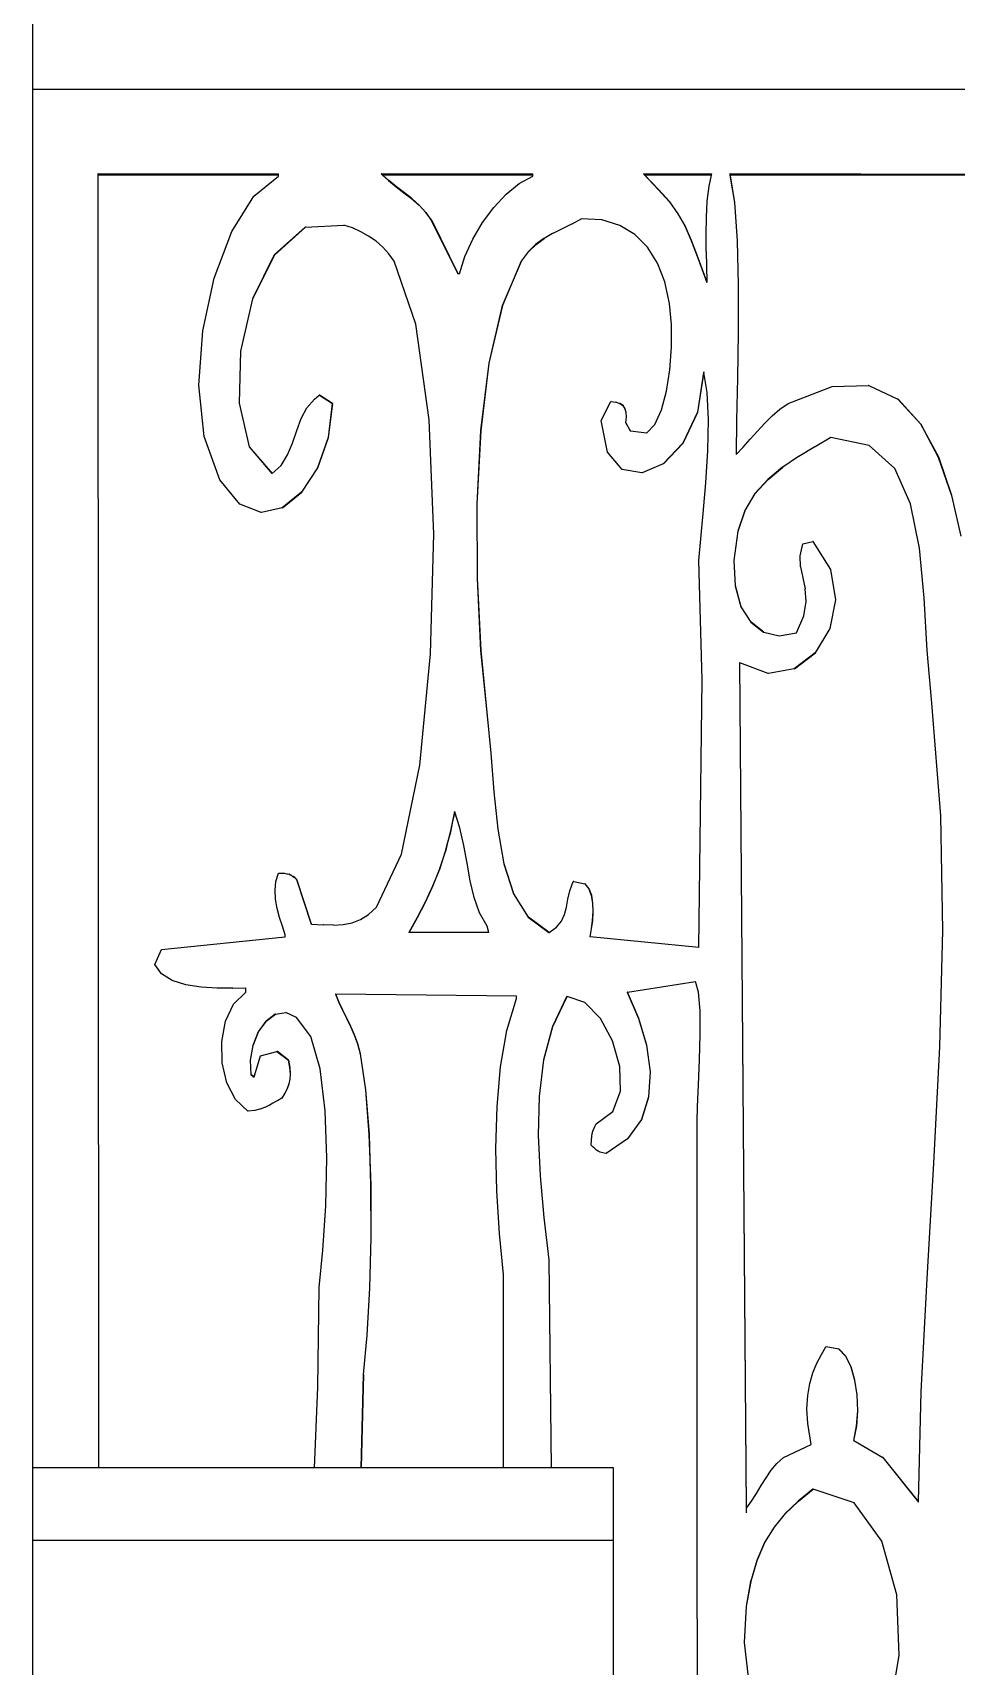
# Model space of a CAD drawing. Header units: inches. Extents: x 3672 to 10975, y -27382 to -746.
# Drawn here: x 4381.78 to 4388.15, y -26985.46 to -26974.21 of the extents above; entities that cross this region are included whole.
import ezdxf

# ---------------------------------------------------------------- set-up
doc = ezdxf.new("R2010")
doc.units = ezdxf.units.IN
doc.header["$LTSCALE"] = 17
doc.header["$MEASUREMENT"] = 0
doc.layers.add('25 BOT BAR', color=12, linetype='Continuous', lineweight=25)

msp = doc.modelspace()

# ---------------------------------------------------------------- linework, layer by layer
for p, q in [((4381.784, -26998.596), (4381.784, -26974.596)), ((4381.784, -26974.596), (4397.266, -26974.596)), ((4382.234, -26975.181), (4382.232, -26975.181)), ((4382.232, -26975.181), (4382.232, -26975.189)), ((4382.234, -26975.189), (4382.232, -26975.189)), ((4382.232, -26975.189), (4382.238, -26984.096)), ((4382.234, -26975.181), (4383.478, -26975.181)), ((4382.234, -26975.189), (4382.234, -26975.181)), ((4383.478, -26975.189), (4382.234, -26975.189)), ((4382.24, -26984.096), (4382.234, -26975.189)), ((4383.306, -26975.333), (4383.478, -26975.196)), ((4383.478, -26975.189), (4383.478, -26975.181)), ((4383.478, -26975.196), (4383.478, -26975.189)), ((4384.185, -26975.181), (4384.193, -26975.189)), ((4384.187, -26975.181), (4384.185, -26975.181)), ((4384.195, -26975.189), (4384.187, -26975.181)), ((4384.187, -26975.181), (4385.228, -26975.181)), ((4384.195, -26975.189), (4384.193, -26975.189)), ((4384.193, -26975.189), (4384.235, -26975.227)), ((4384.237, -26975.227), (4384.195, -26975.189)), ((4385.228, -26975.189), (4384.195, -26975.189)), ((4384.235, -26975.227), (4384.288, -26975.269)), ((4384.237, -26975.227), (4384.235, -26975.227)), ((4384.29, -26975.269), (4384.237, -26975.227)), ((4385.046, -26975.32), (4385.136, -26975.247)), ((4385.136, -26975.247), (4385.228, -26975.196)), ((4385.228, -26975.189), (4385.228, -26975.181)), ((4385.228, -26975.196), (4385.228, -26975.189)), ((4385.991, -26975.181), (4386.093, -26975.287)), ((4385.993, -26975.181), (4385.991, -26975.181)), ((4386, -26975.189), (4385.993, -26975.181)), ((4385.993, -26975.181), (4386.462, -26975.181)), ((4386.46, -26975.189), (4386, -26975.189)), ((4386.095, -26975.287), (4386, -26975.189)), ((4386.443, -26975.266), (4386.46, -26975.189)), ((4386.46, -26975.189), (4386.462, -26975.181)), ((4386.586, -26975.181), (4386.619, -26975.378)), ((4386.588, -26975.181), (4386.586, -26975.181)), ((4386.589, -26975.189), (4386.588, -26975.181)), ((4391.043, -26975.189), (4386.588, -26975.181)), ((4391.043, -26975.189), (4386.589, -26975.189)), ((4386.621, -26975.378), (4386.589, -26975.189)), ((4383.155, -26975.578), (4383.306, -26975.333)), ((4384.288, -26975.269), (4384.341, -26975.31)), ((4384.29, -26975.269), (4384.288, -26975.269)), ((4384.344, -26975.31), (4384.29, -26975.269)), ((4384.341, -26975.31), (4384.394, -26975.351)), ((4384.344, -26975.31), (4384.341, -26975.31)), ((4384.396, -26975.351), (4384.344, -26975.31)), ((4384.394, -26975.351), (4384.445, -26975.396)), ((4384.396, -26975.351), (4384.394, -26975.351)), ((4384.447, -26975.396), (4384.396, -26975.351)), ((4384.961, -26975.411), (4385.046, -26975.32)), ((4386.093, -26975.287), (4386.17, -26975.374)), ((4386.095, -26975.287), (4386.093, -26975.287)), ((4386.172, -26975.374), (4386.095, -26975.287)), ((4386.425, -26975.48), (4386.431, -26975.368)), ((4386.431, -26975.368), (4386.443, -26975.266)), ((4384.445, -26975.396), (4384.491, -26975.446)), ((4384.447, -26975.396), (4384.445, -26975.396)), ((4384.493, -26975.446), (4384.447, -26975.396)), ((4384.491, -26975.446), (4384.532, -26975.503)), ((4384.493, -26975.446), (4384.491, -26975.446)), ((4384.535, -26975.503), (4384.493, -26975.446)), ((4384.883, -26975.516), (4384.961, -26975.411)), ((4386.17, -26975.374), (4386.228, -26975.455)), ((4386.172, -26975.374), (4386.17, -26975.374)), ((4386.23, -26975.455), (4386.172, -26975.374)), ((4386.228, -26975.455), (4386.276, -26975.539)), ((4386.23, -26975.455), (4386.228, -26975.455)), ((4386.278, -26975.539), (4386.23, -26975.455)), ((4386.423, -26975.598), (4386.425, -26975.48)), ((4386.619, -26975.378), (4386.637, -26975.641)), ((4386.621, -26975.378), (4386.619, -26975.378)), ((4386.639, -26975.641), (4386.621, -26975.378)), ((4383.034, -26975.898), (4383.155, -26975.578)), ((4383.66, -26975.548), (4383.448, -26975.737)), ((4383.451, -26975.737), (4383.662, -26975.548)), ((4383.662, -26975.548), (4383.66, -26975.548)), ((4383.662, -26975.548), (4383.926, -26975.533)), ((4383.986, -26975.553), (4383.926, -26975.533)), ((4384.044, -26975.579), (4383.986, -26975.553)), ((4384.098, -26975.609), (4384.044, -26975.579)), ((4384.532, -26975.503), (4384.712, -26975.869)), ((4384.535, -26975.503), (4384.532, -26975.503)), ((4384.714, -26975.869), (4384.535, -26975.503)), ((4384.816, -26975.629), (4384.883, -26975.516)), ((4385.365, -26975.592), (4385.307, -26975.626)), ((4385.367, -26975.592), (4385.365, -26975.592)), ((4385.495, -26975.527), (4385.367, -26975.592)), ((4385.497, -26975.527), (4385.495, -26975.527)), ((4385.565, -26975.489), (4385.497, -26975.527)), ((4385.705, -26975.498), (4385.565, -26975.489)), ((4385.828, -26975.535), (4385.705, -26975.498)), ((4385.932, -26975.598), (4385.828, -26975.535)), ((4386.276, -26975.539), (4386.32, -26975.639)), ((4386.278, -26975.539), (4386.276, -26975.539)), ((4386.322, -26975.639), (4386.278, -26975.539)), ((4384.149, -26975.644), (4384.098, -26975.609)), ((4384.196, -26975.685), (4384.149, -26975.644)), ((4384.238, -26975.73), (4384.196, -26975.685)), ((4384.761, -26975.749), (4384.816, -26975.629)), ((4385.248, -26975.666), (4385.197, -26975.717)), ((4385.199, -26975.717), (4385.251, -26975.666)), ((4385.305, -26975.626), (4385.248, -26975.666)), ((4385.251, -26975.666), (4385.248, -26975.666)), ((4385.251, -26975.666), (4385.307, -26975.626)), ((4385.307, -26975.626), (4385.305, -26975.626)), ((4386.019, -26975.685), (4385.932, -26975.598)), ((4386.087, -26975.795), (4386.019, -26975.685)), ((4386.32, -26975.639), (4386.368, -26975.765)), ((4386.322, -26975.639), (4386.32, -26975.639)), ((4386.371, -26975.765), (4386.322, -26975.639)), ((4386.424, -26975.715), (4386.423, -26975.598)), ((4386.637, -26975.641), (4386.644, -26975.946)), ((4386.639, -26975.641), (4386.637, -26975.641)), ((4386.647, -26975.946), (4386.639, -26975.641)), ((4383.448, -26975.737), (4383.298, -26976.04)), ((4383.3, -26976.04), (4383.451, -26975.737)), ((4383.451, -26975.737), (4383.448, -26975.737)), ((4384.274, -26975.781), (4384.238, -26975.73)), ((4384.423, -26976.215), (4384.274, -26975.781)), ((4384.723, -26975.869), (4384.761, -26975.749)), ((4385.149, -26975.781), (4385.019, -26976.086)), ((4385.021, -26976.086), (4385.152, -26975.781)), ((4385.197, -26975.717), (4385.149, -26975.781)), ((4385.152, -26975.781), (4385.149, -26975.781)), ((4385.152, -26975.781), (4385.199, -26975.717)), ((4385.199, -26975.717), (4385.197, -26975.717)), ((4386.138, -26975.925), (4386.087, -26975.795)), ((4386.368, -26975.765), (4386.428, -26975.928)), ((4386.371, -26975.765), (4386.368, -26975.765)), ((4386.428, -26975.922), (4386.371, -26975.765)), ((4386.424, -26975.715), (4386.428, -26975.922)), ((4382.955, -26976.262), (4383.034, -26975.898)), ((4384.714, -26975.869), (4384.712, -26975.869)), ((4384.723, -26975.869), (4384.714, -26975.869)), ((4386.17, -26976.074), (4386.138, -26975.925)), ((4386.428, -26975.928), (4386.428, -26975.922)), ((4383.298, -26976.04), (4383.215, -26976.401)), ((4383.217, -26976.401), (4383.3, -26976.04)), ((4383.3, -26976.04), (4383.298, -26976.04)), ((4386.644, -26975.946), (4386.644, -26976.27)), ((4386.647, -26975.946), (4386.644, -26975.946)), ((4386.646, -26976.27), (4386.647, -26975.946)), ((4385.019, -26976.086), (4384.927, -26976.484)), ((4384.929, -26976.484), (4385.021, -26976.086)), ((4385.021, -26976.086), (4385.019, -26976.086)), ((4386.184, -26976.218), (4386.17, -26976.074)), ((4382.928, -26976.637), (4382.955, -26976.262)), ((4384.514, -26976.874), (4384.423, -26976.215)), ((4386.185, -26976.374), (4386.184, -26976.218)), ((4386.173, -26976.531), (4386.185, -26976.374)), ((4386.644, -26976.27), (4386.639, -26976.588)), ((4386.641, -26976.588), (4386.646, -26976.27)), ((4386.646, -26976.27), (4386.644, -26976.27)), ((4383.215, -26976.401), (4383.206, -26976.76)), ((4383.208, -26976.76), (4383.217, -26976.401)), ((4383.217, -26976.401), (4383.215, -26976.401)), ((4384.927, -26976.484), (4384.87, -26976.949)), ((4384.872, -26976.949), (4384.929, -26976.484)), ((4384.929, -26976.484), (4384.927, -26976.484)), ((4386.15, -26976.678), (4386.173, -26976.531)), ((4386.406, -26976.543), (4386.363, -26976.821)), ((4386.365, -26976.821), (4386.407, -26976.549)), ((4386.407, -26976.549), (4386.406, -26976.543)), ((4386.431, -26976.687), (4386.407, -26976.549)), ((4386.639, -26976.588), (4386.633, -26976.877)), ((4386.635, -26976.877), (4386.641, -26976.588)), ((4386.641, -26976.588), (4386.639, -26976.588)), ((4382.964, -26976.99), (4382.928, -26976.637)), ((4383.725, -26976.733), (4383.758, -26976.704)), ((4383.76, -26976.704), (4383.758, -26976.704)), ((4383.758, -26976.704), (4383.759, -26976.704)), ((4383.76, -26976.704), (4383.759, -26976.704)), ((4383.759, -26976.704), (4383.848, -26976.762)), ((4383.848, -26976.762), (4383.76, -26976.704)), ((4386.115, -26976.807), (4386.15, -26976.678)), ((4386.439, -26976.874), (4386.431, -26976.687)), ((4386.989, -26976.762), (4387.292, -26976.645)), ((4387.292, -26976.645), (4387.542, -26976.639)), ((4387.544, -26976.639), (4387.542, -26976.639)), ((4387.544, -26976.639), (4387.743, -26976.733)), ((4383.206, -26976.76), (4383.276, -26977.061)), ((4383.208, -26976.76), (4383.206, -26976.76)), ((4383.278, -26977.061), (4383.208, -26976.76)), ((4383.634, -26976.866), (4383.673, -26976.792)), ((4383.673, -26976.792), (4383.725, -26976.733)), ((4383.848, -26976.762), (4383.819, -26976.997)), ((4383.822, -26976.997), (4383.85, -26976.762)), ((4383.85, -26976.762), (4383.848, -26976.762)), ((4385.699, -26976.879), (4385.766, -26976.748)), ((4385.769, -26976.748), (4385.766, -26976.748)), ((4385.769, -26976.748), (4385.801, -26976.752)), ((4385.803, -26976.752), (4385.801, -26976.752)), ((4385.803, -26976.752), (4385.828, -26976.762)), ((4385.828, -26976.762), (4385.849, -26976.777)), ((4385.83, -26976.762), (4385.828, -26976.762)), ((4385.851, -26976.777), (4385.83, -26976.762)), ((4385.849, -26976.777), (4385.863, -26976.798)), ((4385.851, -26976.777), (4385.849, -26976.777)), ((4385.865, -26976.798), (4385.851, -26976.777)), ((4385.863, -26976.798), (4385.87, -26976.825)), ((4385.865, -26976.798), (4385.863, -26976.798)), ((4385.872, -26976.825), (4385.865, -26976.798)), ((4385.87, -26976.825), (4385.872, -26976.857)), ((4385.872, -26976.825), (4385.87, -26976.825)), ((4385.874, -26976.857), (4385.872, -26976.825)), ((4386.069, -26976.907), (4386.115, -26976.807)), ((4386.363, -26976.821), (4386.262, -26977.035)), ((4386.264, -26977.035), (4386.365, -26976.821)), ((4386.365, -26976.821), (4386.363, -26976.821)), ((4386.877, -26976.848), (4386.931, -26976.801)), ((4386.931, -26976.801), (4386.989, -26976.762)), ((4387.743, -26976.733), (4387.901, -26976.904)), ((4387.745, -26976.733), (4387.743, -26976.733)), ((4387.903, -26976.904), (4387.745, -26976.733)), ((4383.603, -26976.949), (4383.634, -26976.866)), ((4384.547, -26977.663), (4384.514, -26976.874)), ((4385.744, -26977.098), (4385.699, -26976.879)), ((4385.872, -26976.857), (4385.867, -26976.894)), ((4385.867, -26976.894), (4385.901, -26976.952)), ((4385.87, -26976.894), (4385.867, -26976.894)), ((4385.87, -26976.894), (4385.874, -26976.857)), ((4385.903, -26976.952), (4385.87, -26976.894)), ((4385.874, -26976.857), (4385.872, -26976.857)), ((4386.013, -26976.967), (4386.069, -26976.907)), ((4386.434, -26977.087), (4386.439, -26976.874)), ((4386.633, -26976.877), (4386.63, -26977.114)), ((4386.635, -26976.877), (4386.633, -26976.877)), ((4386.633, -26977.111), (4386.635, -26976.877)), ((4386.776, -26976.953), (4386.826, -26976.899)), ((4386.826, -26976.899), (4386.877, -26976.848)), ((4387.901, -26976.904), (4388.022, -26977.133)), ((4387.903, -26976.904), (4387.901, -26976.904)), ((4388.025, -26977.133), (4387.903, -26976.904)), ((4383.074, -26977.289), (4382.964, -26976.99)), ((4383.539, -26977.117), (4383.574, -26977.035)), ((4383.574, -26977.035), (4383.603, -26976.949)), ((4383.819, -26976.997), (4383.745, -26977.206)), ((4383.747, -26977.206), (4383.822, -26976.997)), ((4383.822, -26976.997), (4383.819, -26976.997)), ((4384.87, -26976.949), (4384.844, -26977.453)), ((4384.846, -26977.453), (4384.872, -26976.949)), ((4384.872, -26976.949), (4384.87, -26976.949)), ((4385.903, -26976.952), (4385.901, -26976.952)), ((4386.013, -26976.967), (4385.903, -26976.952)), ((4386.262, -26977.035), (4386.127, -26977.177)), ((4386.129, -26977.177), (4386.264, -26977.035)), ((4386.264, -26977.035), (4386.262, -26977.035)), ((4386.679, -26977.062), (4386.727, -26977.008)), ((4386.727, -26977.008), (4386.776, -26976.953)), ((4387.281, -26976.996), (4387.174, -26977.061)), ((4387.545, -26977.051), (4387.281, -26976.996)), ((4387.722, -26977.211), (4387.545, -26977.051)), ((4383.276, -26977.061), (4383.433, -26977.245)), ((4383.278, -26977.061), (4383.276, -26977.061)), ((4383.434, -26977.244), (4383.278, -26977.061)), ((4383.495, -26977.189), (4383.539, -26977.117)), ((4385.845, -26977.216), (4385.744, -26977.098)), ((4386.421, -26977.308), (4386.434, -26977.087)), ((4386.63, -26977.114), (4386.633, -26977.111)), ((4386.633, -26977.111), (4386.679, -26977.062)), ((4387.06, -26977.128), (4386.952, -26977.201)), ((4387.062, -26977.128), (4387.06, -26977.128)), ((4387.172, -26977.061), (4387.062, -26977.128)), ((4387.174, -26977.061), (4387.172, -26977.061)), ((4388.022, -26977.133), (4388.113, -26977.397)), ((4388.025, -26977.133), (4388.022, -26977.133)), ((4388.115, -26977.397), (4388.025, -26977.133)), ((4383.433, -26977.245), (4383.434, -26977.244)), ((4383.434, -26977.244), (4383.495, -26977.189)), ((4383.745, -26977.206), (4383.636, -26977.373)), ((4383.638, -26977.373), (4383.747, -26977.206)), ((4383.747, -26977.206), (4383.745, -26977.206)), ((4385.98, -26977.24), (4385.845, -26977.216)), ((4385.983, -26977.24), (4385.98, -26977.24)), ((4386.127, -26977.177), (4385.983, -26977.24)), ((4386.129, -26977.177), (4386.127, -26977.177)), ((4386.95, -26977.201), (4386.848, -26977.285)), ((4386.85, -26977.285), (4386.952, -26977.201)), ((4386.952, -26977.201), (4386.95, -26977.201)), ((4387.831, -26977.453), (4387.722, -26977.211)), ((4383.211, -26977.455), (4383.074, -26977.289)), ((4383.636, -26977.373), (4383.503, -26977.48)), ((4383.505, -26977.48), (4383.638, -26977.373)), ((4383.638, -26977.373), (4383.636, -26977.373)), ((4386.403, -26977.52), (4386.421, -26977.308)), ((4386.759, -26977.383), (4386.689, -26977.5)), ((4386.691, -26977.5), (4386.761, -26977.383)), ((4386.848, -26977.285), (4386.759, -26977.383)), ((4386.761, -26977.383), (4386.759, -26977.383)), ((4386.761, -26977.383), (4386.85, -26977.285)), ((4386.85, -26977.285), (4386.848, -26977.285)), ((4383.358, -26977.513), (4383.211, -26977.455)), ((4383.503, -26977.48), (4383.36, -26977.513)), ((4383.505, -26977.48), (4383.503, -26977.48)), ((4384.844, -26977.453), (4384.846, -26977.967)), ((4384.846, -26977.453), (4384.844, -26977.453)), ((4384.848, -26977.967), (4384.846, -26977.453)), ((4386.689, -26977.5), (4386.642, -26977.641)), ((4386.644, -26977.641), (4386.691, -26977.5)), ((4386.691, -26977.5), (4386.689, -26977.5)), ((4387.892, -26977.758), (4387.831, -26977.453)), ((4388.113, -26977.397), (4388.178, -26977.676)), ((4388.115, -26977.397), (4388.113, -26977.397)), ((4388.18, -26977.676), (4388.115, -26977.397)), ((4383.36, -26977.513), (4383.358, -26977.513)), ((4383.359, -26977.513), (4383.36, -26977.513)), ((4386.372, -26977.845), (4386.403, -26977.52)), ((4384.525, -26978.488), (4384.547, -26977.663)), ((4386.642, -26977.641), (4386.614, -26977.844)), ((4386.616, -26977.844), (4386.644, -26977.641)), ((4386.644, -26977.641), (4386.642, -26977.641)), ((4387.07, -26977.811), (4387.09, -26977.728)), ((4387.09, -26977.728), (4387.158, -26977.714)), ((4387.16, -26977.714), (4387.157, -26977.714)), ((4387.16, -26977.714), (4387.158, -26977.714)), ((4387.158, -26977.714), (4387.28, -26977.906)), ((4387.282, -26977.906), (4387.16, -26977.714)), ((4386.614, -26977.844), (4386.623, -26978.019)), ((4386.616, -26977.844), (4386.614, -26977.844)), ((4386.625, -26978.019), (4386.616, -26977.844)), ((4387.073, -26977.887), (4387.07, -26977.811)), ((4387.924, -26978.102), (4387.892, -26977.758)), ((4386.395, -26978.665), (4386.372, -26977.845)), ((4387.073, -26977.887), (4387.106, -26978.04)), ((4387.282, -26977.906), (4387.28, -26977.906)), ((4387.28, -26977.906), (4387.315, -26978.114)), ((4387.317, -26978.114), (4387.282, -26977.906)), ((4384.846, -26977.967), (4384.87, -26978.463)), ((4384.848, -26977.967), (4384.846, -26977.967)), ((4384.872, -26978.463), (4384.848, -26977.967)), ((4386.625, -26978.019), (4386.623, -26978.019)), ((4386.623, -26978.019), (4386.663, -26978.162)), ((4386.665, -26978.162), (4386.625, -26978.019)), ((4387.113, -26978.126), (4387.106, -26978.04)), ((4386.665, -26978.162), (4386.663, -26978.162)), ((4386.663, -26978.162), (4386.73, -26978.269)), ((4386.732, -26978.269), (4386.665, -26978.162)), ((4387.096, -26978.225), (4387.113, -26978.126)), ((4387.315, -26978.114), (4387.275, -26978.313)), ((4387.277, -26978.313), (4387.317, -26978.114)), ((4387.317, -26978.114), (4387.315, -26978.114)), ((4387.946, -26978.465), (4387.924, -26978.102)), ((4386.732, -26978.269), (4386.73, -26978.269)), ((4386.73, -26978.269), (4386.819, -26978.337)), ((4386.821, -26978.337), (4386.732, -26978.269)), ((4387.046, -26978.343), (4387.096, -26978.225)), ((4386.821, -26978.337), (4386.819, -26978.337)), ((4386.821, -26978.337), (4386.926, -26978.363)), ((4386.926, -26978.363), (4387.046, -26978.343)), ((4387.275, -26978.313), (4387.175, -26978.48)), ((4387.177, -26978.48), (4387.277, -26978.313)), ((4387.277, -26978.313), (4387.275, -26978.313)), ((4384.451, -26979.255), (4384.525, -26978.488)), ((4384.87, -26978.463), (4384.914, -26978.914)), ((4384.872, -26978.463), (4384.87, -26978.463)), ((4384.916, -26978.914), (4384.872, -26978.463)), ((4387.175, -26978.48), (4387.029, -26978.591)), ((4387.031, -26978.591), (4387.177, -26978.48)), ((4387.177, -26978.48), (4387.175, -26978.48)), ((4387.977, -26978.826), (4387.946, -26978.465)), ((4386.653, -26978.548), (4386.698, -26984.374)), ((4386.655, -26978.548), (4386.653, -26978.548)), ((4386.7, -26984.372), (4386.655, -26978.548)), ((4386.85, -26978.622), (4386.655, -26978.548)), ((4386.852, -26978.622), (4386.85, -26978.622)), ((4387.029, -26978.591), (4386.852, -26978.622)), ((4387.031, -26978.591), (4387.029, -26978.591)), ((4386.372, -26980.51), (4386.395, -26978.665)), ((4388.039, -26979.602), (4387.977, -26978.826)), ((4384.914, -26978.914), (4384.94, -26979.172)), ((4384.916, -26978.914), (4384.914, -26978.914)), ((4384.942, -26979.172), (4384.916, -26978.914)), ((4384.94, -26979.172), (4384.961, -26979.437)), ((4384.942, -26979.172), (4384.94, -26979.172)), ((4384.963, -26979.437), (4384.942, -26979.172)), ((4384.325, -26979.868), (4384.451, -26979.255)), ((4384.961, -26979.437), (4384.988, -26979.695)), ((4384.963, -26979.437), (4384.961, -26979.437)), ((4384.99, -26979.695), (4384.963, -26979.437)), ((4384.676, -26979.639), (4384.661, -26979.716)), ((4384.663, -26979.716), (4384.691, -26979.577)), ((4384.689, -26979.573), (4384.676, -26979.639)), ((4384.691, -26979.577), (4384.676, -26979.639)), ((4384.691, -26979.577), (4384.689, -26979.573)), ((4384.727, -26979.686), (4384.691, -26979.577)), ((4388.053, -26980.393), (4388.039, -26979.602)), ((4384.628, -26979.848), (4384.663, -26979.716)), ((4384.661, -26979.716), (4384.642, -26979.787)), ((4384.663, -26979.716), (4384.661, -26979.716)), ((4384.754, -26979.807), (4384.727, -26979.686)), ((4384.988, -26979.695), (4385.03, -26979.934)), ((4384.99, -26979.695), (4384.988, -26979.695)), ((4385.032, -26979.934), (4384.99, -26979.695)), ((4384.151, -26980.232), (4384.325, -26979.868)), ((4384.626, -26979.848), (4384.585, -26979.972)), ((4384.587, -26979.972), (4384.628, -26979.848)), ((4384.642, -26979.787), (4384.626, -26979.848)), ((4384.628, -26979.848), (4384.626, -26979.848)), ((4384.642, -26979.787), (4384.628, -26979.848)), ((4384.776, -26979.929), (4384.754, -26979.807)), ((4384.585, -26979.972), (4384.538, -26980.088)), ((4384.54, -26980.088), (4384.587, -26979.972)), ((4384.587, -26979.972), (4384.585, -26979.972)), ((4384.798, -26980.05), (4384.776, -26979.929)), ((4385.03, -26979.934), (4385.096, -26980.14)), ((4385.032, -26979.934), (4385.03, -26979.934)), ((4385.098, -26980.14), (4385.032, -26979.934)), ((4383.453, -26980.116), (4383.459, -26980.055)), ((4383.459, -26980.055), (4383.478, -26979.997)), ((4383.478, -26979.997), (4383.491, -26979.997)), ((4383.491, -26979.997), (4383.514, -26979.999)), ((4383.517, -26979.999), (4383.514, -26979.999)), ((4383.517, -26979.999), (4383.534, -26980.002)), ((4383.536, -26980.002), (4383.534, -26980.002)), ((4383.536, -26980.002), (4383.55, -26980.006)), ((4383.552, -26980.006), (4383.55, -26980.006)), ((4383.552, -26980.006), (4383.563, -26980.012)), ((4383.565, -26980.012), (4383.563, -26980.012)), ((4383.565, -26980.012), (4383.574, -26980.02)), ((4383.574, -26980.02), (4383.587, -26980.029)), ((4383.577, -26980.02), (4383.574, -26980.02)), ((4383.589, -26980.029), (4383.577, -26980.02)), ((4383.587, -26980.029), (4383.601, -26980.041)), ((4383.589, -26980.029), (4383.587, -26980.029)), ((4383.603, -26980.041), (4383.589, -26980.029)), ((4383.601, -26980.041), (4383.702, -26980.349)), ((4383.603, -26980.041), (4383.601, -26980.041)), ((4383.704, -26980.349), (4383.603, -26980.041)), ((4384.538, -26980.088), (4384.487, -26980.198)), ((4384.489, -26980.198), (4384.54, -26980.088)), ((4384.54, -26980.088), (4384.538, -26980.088)), ((4384.825, -26980.166), (4384.798, -26980.05)), ((4385.485, -26980.119), (4385.508, -26980.056)), ((4385.511, -26980.056), (4385.508, -26980.056)), ((4385.511, -26980.056), (4385.587, -26980.071)), ((4385.587, -26980.071), (4385.615, -26980.105)), ((4385.589, -26980.071), (4385.587, -26980.071)), ((4385.617, -26980.105), (4385.589, -26980.071)), ((4383.457, -26980.178), (4383.453, -26980.116)), ((4383.468, -26980.241), (4383.457, -26980.178)), ((4384.487, -26980.198), (4384.433, -26980.304)), ((4384.435, -26980.304), (4384.489, -26980.198)), ((4384.489, -26980.198), (4384.487, -26980.198)), ((4384.862, -26980.271), (4384.825, -26980.166)), ((4385.096, -26980.14), (4385.196, -26980.302)), ((4385.098, -26980.14), (4385.096, -26980.14)), ((4385.199, -26980.302), (4385.098, -26980.14)), ((4385.46, -26980.232), (4385.471, -26980.177)), ((4385.471, -26980.177), (4385.485, -26980.119)), ((4385.615, -26980.105), (4385.632, -26980.151)), ((4385.617, -26980.105), (4385.615, -26980.105)), ((4385.635, -26980.151), (4385.617, -26980.105)), ((4385.632, -26980.151), (4385.641, -26980.204)), ((4385.635, -26980.151), (4385.632, -26980.151)), ((4385.643, -26980.204), (4385.635, -26980.151)), ((4385.641, -26980.204), (4385.643, -26980.263)), ((4385.643, -26980.204), (4385.641, -26980.204)), ((4385.645, -26980.263), (4385.643, -26980.204)), ((4383.485, -26980.304), (4383.468, -26980.241)), ((4383.504, -26980.364), (4383.485, -26980.304)), ((4383.984, -26980.34), (4384.041, -26980.317)), ((4384.041, -26980.317), (4384.096, -26980.282)), ((4384.096, -26980.282), (4384.151, -26980.232)), ((4384.433, -26980.304), (4384.375, -26980.407)), ((4384.377, -26980.407), (4384.435, -26980.304)), ((4384.435, -26980.304), (4384.433, -26980.304)), ((4384.914, -26980.363), (4384.862, -26980.271)), ((4385.196, -26980.302), (4385.34, -26980.407)), ((4385.199, -26980.302), (4385.196, -26980.302)), ((4385.341, -26980.406), (4385.199, -26980.302)), ((4385.426, -26980.329), (4385.447, -26980.282)), ((4385.447, -26980.282), (4385.46, -26980.232)), ((4385.643, -26980.263), (4385.639, -26980.323)), ((4385.641, -26980.323), (4385.645, -26980.263)), ((4385.645, -26980.263), (4385.643, -26980.263)), ((4383.523, -26980.422), (4383.504, -26980.364)), ((4383.523, -26980.437), (4383.523, -26980.422)), ((4383.704, -26980.349), (4383.702, -26980.349)), ((4383.704, -26980.349), (4383.784, -26980.354)), ((4383.786, -26980.354), (4383.784, -26980.354)), ((4383.857, -26980.356), (4383.786, -26980.354)), ((4383.857, -26980.356), (4383.923, -26980.352)), ((4383.923, -26980.352), (4383.984, -26980.34)), ((4384.377, -26980.407), (4384.375, -26980.407)), ((4384.925, -26980.407), (4384.377, -26980.407)), ((4384.925, -26980.407), (4384.914, -26980.363)), ((4385.34, -26980.407), (4385.341, -26980.406)), ((4385.341, -26980.406), (4385.392, -26980.37)), ((4385.392, -26980.37), (4385.426, -26980.329)), ((4385.631, -26980.382), (4385.621, -26980.437)), ((4385.623, -26980.437), (4385.633, -26980.382)), ((4385.639, -26980.323), (4385.631, -26980.382)), ((4385.633, -26980.382), (4385.631, -26980.382)), ((4385.633, -26980.382), (4385.641, -26980.323)), ((4385.641, -26980.323), (4385.639, -26980.323)), ((4388.033, -26981.194), (4388.053, -26980.393)), ((4382.625, -26980.627), (4382.67, -26980.524)), ((4382.67, -26980.524), (4383.523, -26980.437)), ((4385.623, -26980.437), (4385.621, -26980.437)), ((4386.372, -26980.51), (4385.623, -26980.437)), ((4382.67, -26980.691), (4382.625, -26980.627)), ((4382.744, -26980.737), (4382.67, -26980.691)), ((4382.838, -26980.767), (4382.744, -26980.737)), ((4382.944, -26980.783), (4382.838, -26980.767)), ((4385.881, -26980.817), (4386.35, -26980.744)), ((4386.371, -26980.819), (4386.35, -26980.744)), ((4383.054, -26980.791), (4382.944, -26980.783)), ((4383.16, -26980.791), (4383.054, -26980.791)), ((4383.162, -26980.791), (4383.16, -26980.791)), ((4383.162, -26980.791), (4383.253, -26980.788)), ((4383.167, -26980.9), (4383.253, -26980.817)), ((4383.253, -26980.817), (4383.253, -26980.788)), ((4383.87, -26980.832), (4383.893, -26980.888)), ((4383.873, -26980.832), (4383.87, -26980.832)), ((4383.896, -26980.888), (4383.873, -26980.832)), ((4385.116, -26980.846), (4383.873, -26980.832)), ((4385.051, -26981.082), (4385.116, -26980.861)), ((4385.116, -26980.861), (4385.116, -26980.846)), ((4385.464, -26980.846), (4385.365, -26981.054)), ((4385.367, -26981.054), (4385.465, -26980.847)), ((4385.465, -26980.847), (4385.464, -26980.846)), ((4385.587, -26980.888), (4385.465, -26980.847)), ((4385.881, -26980.817), (4385.879, -26980.817)), ((4385.879, -26980.817), (4385.957, -26980.999)), ((4385.959, -26980.999), (4385.881, -26980.817)), ((4386.381, -26980.947), (4386.371, -26980.819)), ((4383.112, -26981.018), (4383.167, -26980.9)), ((4383.455, -26980.97), (4383.391, -26981.017)), ((4383.393, -26981.017), (4383.457, -26980.97)), ((4383.457, -26980.97), (4383.455, -26980.97)), ((4383.457, -26980.97), (4383.527, -26980.959)), ((4383.601, -26980.993), (4383.527, -26980.959)), ((4383.7, -26981.123), (4383.601, -26980.993)), ((4383.893, -26980.888), (4383.919, -26980.943)), ((4383.896, -26980.888), (4383.893, -26980.888)), ((4383.921, -26980.943), (4383.896, -26980.888)), ((4383.919, -26980.943), (4383.946, -26980.998)), ((4383.921, -26980.943), (4383.919, -26980.943)), ((4383.948, -26980.998), (4383.921, -26980.943)), ((4385.696, -26980.999), (4385.587, -26980.888)), ((4386.382, -26981.108), (4386.381, -26980.947)), ((4383.086, -26981.158), (4383.112, -26981.018)), ((4383.338, -26981.092), (4383.3, -26981.185)), ((4383.302, -26981.185), (4383.34, -26981.092)), ((4383.391, -26981.017), (4383.338, -26981.092)), ((4383.34, -26981.092), (4383.338, -26981.092)), ((4383.34, -26981.092), (4383.393, -26981.017)), ((4383.393, -26981.017), (4383.391, -26981.017)), ((4383.946, -26980.998), (4383.973, -26981.054)), ((4383.948, -26980.998), (4383.946, -26980.998)), ((4383.975, -26981.054), (4383.948, -26980.998)), ((4383.973, -26981.054), (4383.999, -26981.112)), ((4383.975, -26981.054), (4383.973, -26981.054)), ((4384.001, -26981.112), (4383.975, -26981.054)), ((4385.007, -26981.333), (4385.051, -26981.082)), ((4385.365, -26981.054), (4385.303, -26981.285)), ((4385.305, -26981.285), (4385.367, -26981.054)), ((4385.367, -26981.054), (4385.365, -26981.054)), ((4385.779, -26981.154), (4385.696, -26980.999)), ((4385.959, -26980.999), (4385.957, -26980.999)), ((4385.957, -26980.999), (4386.012, -26981.184)), ((4386.014, -26981.184), (4385.959, -26980.999)), ((4386.377, -26981.285), (4386.382, -26981.108)), ((4383.09, -26981.304), (4383.086, -26981.158)), ((4383.3, -26981.185), (4383.282, -26981.286)), ((4383.284, -26981.286), (4383.302, -26981.185)), ((4383.302, -26981.185), (4383.3, -26981.185)), ((4383.764, -26981.347), (4383.7, -26981.123)), ((4383.999, -26981.112), (4384.021, -26981.174)), ((4384.001, -26981.112), (4383.999, -26981.112)), ((4384.023, -26981.174), (4384.001, -26981.112)), ((4384.021, -26981.174), (4384.039, -26981.242)), ((4384.023, -26981.174), (4384.021, -26981.174)), ((4384.041, -26981.242), (4384.023, -26981.174)), ((4385.828, -26981.329), (4385.779, -26981.154)), ((4386.014, -26981.184), (4386.012, -26981.184)), ((4386.012, -26981.184), (4386.037, -26981.367)), ((4386.039, -26981.367), (4386.014, -26981.184)), ((4387.992, -26981.996), (4388.033, -26981.194)), ((4383.122, -26981.442), (4383.09, -26981.304)), ((4383.282, -26981.286), (4383.287, -26981.388)), ((4383.284, -26981.286), (4383.282, -26981.286)), ((4383.289, -26981.388), (4383.284, -26981.286)), ((4383.31, -26981.402), (4383.354, -26981.256)), ((4383.354, -26981.256), (4383.466, -26981.227)), ((4383.466, -26981.227), (4383.545, -26981.286)), ((4383.469, -26981.227), (4383.466, -26981.227)), ((4383.547, -26981.286), (4383.469, -26981.227)), ((4383.545, -26981.286), (4383.554, -26981.337)), ((4383.547, -26981.286), (4383.545, -26981.286)), ((4383.556, -26981.337), (4383.547, -26981.286)), ((4384.039, -26981.242), (4384.076, -26981.49)), ((4384.041, -26981.242), (4384.039, -26981.242)), ((4384.079, -26981.49), (4384.041, -26981.242)), ((4384.983, -26981.606), (4385.007, -26981.333)), ((4385.303, -26981.285), (4385.272, -26981.537)), ((4385.274, -26981.537), (4385.305, -26981.285)), ((4385.305, -26981.285), (4385.303, -26981.285)), ((4385.832, -26981.499), (4385.828, -26981.329)), ((4386.37, -26981.457), (4386.377, -26981.285)), ((4383.181, -26981.558), (4383.122, -26981.442)), ((4383.289, -26981.388), (4383.287, -26981.388)), ((4383.31, -26981.402), (4383.289, -26981.388)), ((4383.289, -26981.388), (4383.309, -26981.403)), ((4383.309, -26981.403), (4383.31, -26981.402)), ((4383.555, -26981.417), (4383.548, -26981.45)), ((4383.551, -26981.45), (4383.557, -26981.417)), ((4383.554, -26981.337), (4383.557, -26981.38)), ((4383.556, -26981.337), (4383.554, -26981.337)), ((4383.557, -26981.38), (4383.555, -26981.417)), ((4383.557, -26981.417), (4383.555, -26981.417)), ((4383.559, -26981.38), (4383.556, -26981.337)), ((4383.559, -26981.38), (4383.557, -26981.38)), ((4383.557, -26981.417), (4383.559, -26981.38)), ((4383.798, -26981.636), (4383.764, -26981.347)), ((4386.037, -26981.367), (4386.027, -26981.539)), ((4386.029, -26981.539), (4386.039, -26981.367)), ((4386.039, -26981.367), (4386.037, -26981.367)), ((4383.265, -26981.637), (4383.181, -26981.558)), ((4383.5, -26981.549), (4383.469, -26981.566)), ((4383.521, -26981.513), (4383.5, -26981.549)), ((4383.502, -26981.549), (4383.5, -26981.549)), ((4383.502, -26981.549), (4383.523, -26981.513)), ((4383.537, -26981.481), (4383.521, -26981.513)), ((4383.523, -26981.513), (4383.521, -26981.513)), ((4383.523, -26981.513), (4383.539, -26981.481)), ((4383.548, -26981.45), (4383.537, -26981.481)), ((4383.539, -26981.481), (4383.537, -26981.481)), ((4383.539, -26981.481), (4383.551, -26981.45)), ((4383.551, -26981.45), (4383.548, -26981.45)), ((4384.076, -26981.49), (4384.1, -26981.799)), ((4384.079, -26981.49), (4384.076, -26981.49)), ((4384.103, -26981.799), (4384.079, -26981.49)), ((4385.272, -26981.537), (4385.266, -26981.804)), ((4385.268, -26981.804), (4385.274, -26981.537)), ((4385.274, -26981.537), (4385.272, -26981.537)), ((4385.781, -26981.639), (4385.832, -26981.499)), ((4386.027, -26981.539), (4385.977, -26981.695)), ((4385.979, -26981.695), (4386.029, -26981.539)), ((4386.029, -26981.539), (4386.027, -26981.539)), ((4386.364, -26981.605), (4386.37, -26981.457)), ((4383.267, -26981.637), (4383.265, -26981.637)), ((4383.311, -26981.633), (4383.267, -26981.637)), ((4383.313, -26981.633), (4383.311, -26981.633)), ((4383.349, -26981.625), (4383.313, -26981.633)), ((4383.351, -26981.625), (4383.349, -26981.625)), ((4383.381, -26981.613), (4383.351, -26981.625)), ((4383.383, -26981.613), (4383.381, -26981.613)), ((4383.41, -26981.598), (4383.383, -26981.613)), ((4383.412, -26981.598), (4383.41, -26981.598)), ((4383.437, -26981.582), (4383.412, -26981.598)), ((4383.439, -26981.582), (4383.437, -26981.582)), ((4383.467, -26981.566), (4383.439, -26981.582)), ((4383.469, -26981.566), (4383.467, -26981.566)), ((4383.809, -26981.959), (4383.798, -26981.636)), ((4384.975, -26981.894), (4384.983, -26981.606)), ((4385.666, -26981.725), (4385.781, -26981.639)), ((4386.361, -26981.71), (4386.364, -26981.605)), ((4385.638, -26981.792), (4385.643, -26981.775)), ((4385.643, -26981.775), (4385.649, -26981.76)), ((4385.649, -26981.76), (4385.656, -26981.743)), ((4385.656, -26981.743), (4385.666, -26981.725)), ((4385.977, -26981.695), (4385.881, -26981.828)), ((4385.883, -26981.828), (4385.979, -26981.695)), ((4385.979, -26981.695), (4385.977, -26981.695)), ((4386.361, -26984.565), (4386.361, -26981.71)), ((4384.1, -26981.799), (4384.112, -26982.145)), ((4384.103, -26981.799), (4384.1, -26981.799)), ((4384.114, -26982.145), (4384.103, -26981.799)), ((4384.981, -26982.188), (4384.975, -26981.894)), ((4385.268, -26981.804), (4385.266, -26981.804)), ((4385.266, -26981.804), (4385.279, -26982.084)), ((4385.281, -26982.084), (4385.268, -26981.804)), ((4385.632, -26981.871), (4385.633, -26981.838)), ((4385.645, -26981.885), (4385.632, -26981.871)), ((4385.633, -26981.838), (4385.635, -26981.812)), ((4385.635, -26981.812), (4385.638, -26981.792)), ((4385.656, -26981.896), (4385.645, -26981.885)), ((4385.667, -26981.906), (4385.656, -26981.896)), ((4385.881, -26981.828), (4385.735, -26981.93)), ((4385.883, -26981.828), (4385.881, -26981.828)), ((4383.802, -26982.289), (4383.809, -26981.959)), ((4385.679, -26981.914), (4385.667, -26981.906)), ((4385.693, -26981.92), (4385.679, -26981.914)), ((4385.711, -26981.925), (4385.693, -26981.92)), ((4385.733, -26981.93), (4385.711, -26981.925)), ((4385.735, -26981.93), (4385.733, -26981.93)), ((4387.945, -26982.791), (4387.992, -26981.996)), ((4385.281, -26982.084), (4385.279, -26982.084)), ((4385.279, -26982.084), (4385.306, -26982.371)), ((4385.308, -26982.371), (4385.281, -26982.084)), ((4384.112, -26982.145), (4384.113, -26982.505)), ((4384.114, -26982.145), (4384.112, -26982.145)), ((4384.115, -26982.505), (4384.114, -26982.145)), ((4384.999, -26982.481), (4384.981, -26982.188)), ((4383.783, -26982.596), (4383.802, -26982.289)), ((4385.306, -26982.371), (4385.34, -26982.662)), ((4385.308, -26982.371), (4385.306, -26982.371)), ((4385.342, -26982.662), (4385.308, -26982.371)), ((4384.113, -26982.505), (4384.103, -26982.858)), ((4384.106, -26982.858), (4384.115, -26982.505)), ((4384.115, -26982.505), (4384.113, -26982.505)), ((4385.026, -26982.764), (4384.999, -26982.481)), ((4383.758, -26982.852), (4383.783, -26982.596)), ((4385.34, -26982.662), (4385.356, -26984.096)), ((4385.342, -26982.662), (4385.34, -26982.662)), ((4385.358, -26984.096), (4385.342, -26982.662)), ((4385.026, -26984.096), (4385.026, -26982.764)), ((4387.905, -26983.572), (4387.945, -26982.791)), ((4383.747, -26983.54), (4383.758, -26982.852)), ((4384.103, -26982.858), (4384.086, -26983.181)), ((4384.088, -26983.181), (4384.106, -26982.858)), ((4384.106, -26982.858), (4384.103, -26982.858)), ((4384.086, -26983.181), (4384.061, -26983.452)), ((4384.063, -26983.452), (4384.088, -26983.181)), ((4384.088, -26983.181), (4384.086, -26983.181)), ((4387.186, -26983.375), (4387.217, -26983.315)), ((4387.217, -26983.315), (4387.247, -26983.262)), ((4387.25, -26983.262), (4387.247, -26983.262)), ((4387.337, -26983.277), (4387.25, -26983.262)), ((4387.339, -26983.277), (4387.337, -26983.277)), ((4387.337, -26983.277), (4387.383, -26983.325)), ((4387.386, -26983.325), (4387.339, -26983.277)), ((4387.386, -26983.325), (4387.383, -26983.325)), ((4387.383, -26983.325), (4387.42, -26983.398)), ((4387.422, -26983.398), (4387.386, -26983.325)), ((4384.061, -26983.452), (4384.044, -26984.096)), ((4384.063, -26983.452), (4384.046, -26984.096)), ((4384.063, -26983.452), (4384.061, -26983.452)), ((4387.137, -26983.515), (4387.159, -26983.441)), ((4387.159, -26983.441), (4387.186, -26983.375)), ((4387.422, -26983.398), (4387.42, -26983.398)), ((4387.42, -26983.398), (4387.446, -26983.49)), ((4387.448, -26983.49), (4387.422, -26983.398)), ((4383.726, -26984.096), (4383.747, -26983.54)), ((4387.123, -26983.597), (4387.137, -26983.515)), ((4387.448, -26983.49), (4387.446, -26983.49)), ((4387.446, -26983.49), (4387.461, -26983.593)), ((4387.463, -26983.593), (4387.448, -26983.49)), ((4387.887, -26984.328), (4387.905, -26983.572)), ((4387.117, -26983.688), (4387.123, -26983.597)), ((4387.124, -26983.789), (4387.117, -26983.688)), ((4387.463, -26983.593), (4387.461, -26983.593)), ((4387.461, -26983.593), (4387.465, -26983.702)), ((4387.467, -26983.702), (4387.463, -26983.593)), ((4387.146, -26983.935), (4387.124, -26983.789)), ((4387.457, -26983.808), (4387.438, -26983.906)), ((4387.44, -26983.906), (4387.46, -26983.808)), ((4387.465, -26983.702), (4387.457, -26983.808)), ((4387.46, -26983.808), (4387.457, -26983.808)), ((4387.46, -26983.808), (4387.467, -26983.702)), ((4387.467, -26983.702), (4387.465, -26983.702)), ((4387.44, -26983.906), (4387.438, -26983.906)), ((4387.44, -26983.906), (4387.64, -26984.023)), ((4386.911, -26984.065), (4386.956, -26984.023)), ((4386.956, -26984.023), (4387.146, -26983.935)), ((4387.642, -26984.023), (4387.64, -26984.023)), ((4387.64, -26984.023), (4387.887, -26984.331)), ((4387.887, -26984.328), (4387.642, -26984.023)), ((4386.836, -26984.163), (4386.872, -26984.112)), ((4386.872, -26984.112), (4386.911, -26984.065)), ((4386.769, -26984.271), (4386.803, -26984.217)), ((4386.803, -26984.217), (4386.836, -26984.163)), ((4387.158, -26984.243), (4387.057, -26984.324)), ((4387.059, -26984.324), (4387.16, -26984.243)), ((4387.16, -26984.243), (4387.158, -26984.243)), ((4387.442, -26984.337), (4387.16, -26984.243)), ((4386.698, -26984.374), (4386.7, -26984.372)), ((4386.7, -26984.372), (4386.735, -26984.324)), ((4386.735, -26984.324), (4386.769, -26984.271)), ((4387.057, -26984.324), (4386.968, -26984.409)), ((4386.97, -26984.409), (4387.059, -26984.324)), ((4387.059, -26984.324), (4387.057, -26984.324)), ((4387.634, -26984.601), (4387.442, -26984.337)), ((4387.887, -26984.331), (4387.887, -26984.328)), ((4386.698, -26984.374), (4386.698, -26984.404)), ((4386.968, -26984.409), (4386.891, -26984.503)), ((4386.893, -26984.503), (4386.97, -26984.409)), ((4386.97, -26984.409), (4386.968, -26984.409)), ((4386.372, -26989.718), (4386.361, -26984.565)), ((4386.891, -26984.503), (4386.826, -26984.609)), ((4386.828, -26984.609), (4386.893, -26984.503)), ((4386.893, -26984.503), (4386.891, -26984.503)), ((4386.826, -26984.609), (4386.772, -26984.733)), ((4386.774, -26984.733), (4386.828, -26984.609)), ((4386.828, -26984.609), (4386.826, -26984.609)), ((4387.736, -26984.971), (4387.634, -26984.601)), ((4386.772, -26984.733), (4386.735, -26984.859)), ((4386.737, -26984.859), (4386.774, -26984.733)), ((4386.774, -26984.733), (4386.772, -26984.733)), ((4386.729, -26984.878), (4386.698, -26985.048)), ((4386.7, -26985.048), (4386.732, -26984.878)), ((4386.735, -26984.859), (4386.729, -26984.878)), ((4386.732, -26984.878), (4386.729, -26984.878)), ((4386.732, -26984.878), (4386.737, -26984.859)), ((4386.735, -26984.859), (4386.737, -26984.859)), ((4386.698, -26985.048), (4386.686, -26985.298)), ((4386.688, -26985.298), (4386.7, -26985.048)), ((4386.7, -26985.048), (4386.698, -26985.048)), ((4387.753, -26985.386), (4387.736, -26984.971)), ((4386.688, -26985.298), (4386.686, -26985.298)), ((4386.686, -26985.298), (4386.715, -26985.558)), ((4386.718, -26985.558), (4386.688, -26985.298)), ((4387.688, -26985.784), (4387.753, -26985.386))]:
    msp.add_line(p, q)
at = {"layer": '25 BOT BAR'}
for p, q in [((4381.784, -27004.971), (4381.784, -26906.596)), ((4381.784, -26974.596), (4413.701, -26974.596)), ((4385.784, -26984.096), (4381.784, -26984.096)), ((4385.784, -26984.596), (4385.784, -26984.096)), ((4385.784, -26984.596), (4381.784, -26984.596)), ((4385.784, -26986.096), (4385.784, -26984.596))]:
    msp.add_line(p, q, dxfattribs=at)

doc.saveas('drawing.dxf')
